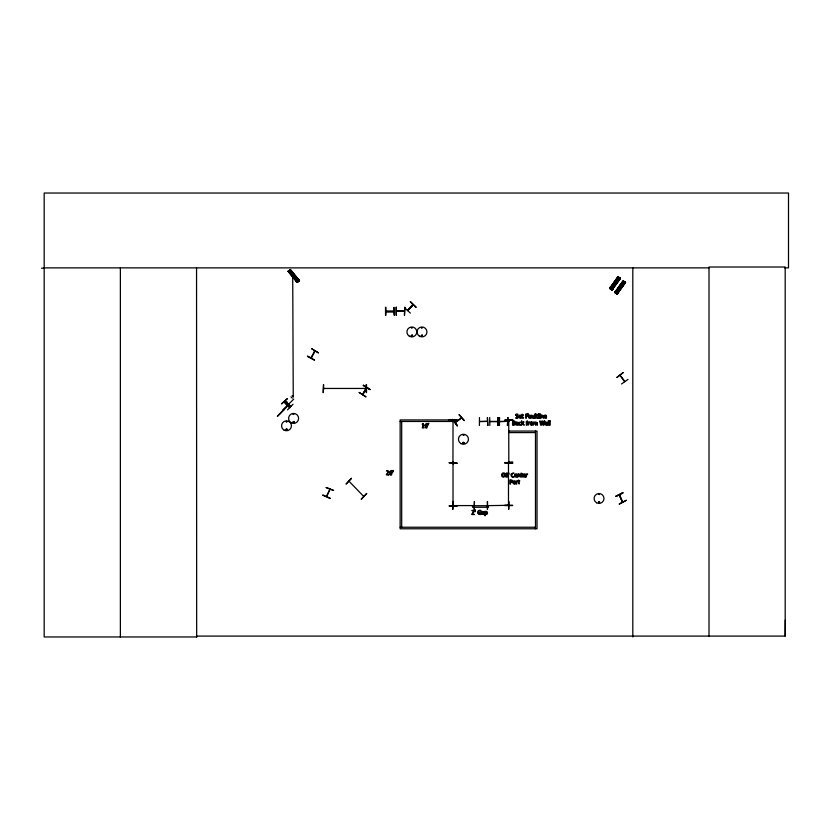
<?xml version="1.0" encoding="UTF-8"?>
<svg xmlns="http://www.w3.org/2000/svg" width="830" height="830" viewBox="0 0 830 830"><rect width="100%" height="100%" fill="white"/><g stroke="black" fill="none" stroke-linecap="round" stroke-linejoin="round"><path stroke-width="1.25" d="M784.62 267.872L788.5 267.872L788.5 193.037L44.177 193.037L44.177 636.963L196.669 636.963L196.565 636.091L785.19 636.091L785.305 620.041M461.449 417.947L455.39 422.636M619.284 494.939L622.427 501.922M619.865 495.406C618.713 493.352 623.32 503.592 622.521 501.206M314.363 351.692L315.078 351.152M362.523 394.395L363.156 393.939M452.931 420.426L453.377 420.976M452.962 462.009L452.952 462.684L453.035 419.928L400.143 419.928L400.143 528.783L537.02 528.783L537.02 431.061L509.039 431.061L509.039 432.596L535.475 432.596M453.336 463.939L452.983 463.327M452.921 504.982L453.035 505.283M509.122 420.976L508.759 420.26L508.759 421.142M508.676 462.559L508.8 463.576M286.921 421.796C286.08 420.115 286.07 423.259 286.879 421.578M287.024 429.65C286.07 427.709 285.842 430.998 286.91 429.743M287.19 429.691C285.157 426.838 286.62 432.503 287.004 429.006M293.156 414.284L293.965 414.077L293.249 414.481M293.073 421.972C294.349 424.057 293.82 420.063 293.187 422.346M411.089 335.642C414.274 333.338 411.493 337.893 411.348 336.15M421.557 327.819L422.366 327.601L421.713 328.099M421.225 335.642C423.487 333.577 421.993 337.623 421.37 335.994M421.453 335.642C422.875 333.857 422.242 337.571 421.536 335.517M462.704 442.764C464.364 445.337 463.96 441.041 462.943 442.452M463.825 435.242L463.026 435.024L463.887 435.138M598.503 502.192C599.924 500.573 599.281 503.81 598.575 502.316M599.457 494.483L598.658 494.151L599.374 494.566M453.004 461.926L453.284 462.725M452.962 504.982L453.014 505.698L453.014 463.306M508.717 420.426L508.832 462.86M508.479 462.86L508.832 463.41M508.717 462.009L509.07 462.559M624.897 381.551L620.093 375.326M311.686 357.315L310.991 357.886M408.246 309.881L407.613 310.534L413.174 304.807L407.675 310.596M412.904 304.558L407.665 310.493M366.445 388.326L366.497 387.527M366.715 387.849L362.741 394.572M311.001 357.699L314.674 351.049M349.015 481.224L363.467 496.184M287.927 404.345L287.305 403.722M487.884 505.636L508.707 505.314M411.483 327.601C412.427 328.825 411.815 326.657 411.805 328.016M412.323 335.911C411.981 333.65 410.674 337.188 412.313 335.766M599.654 502.555C598.098 499.328 598.866 505.211 599.54 501.694M322.777 495.261L330.039 498.467M326.2 487.615L333.619 490.457L326.242 487.521M326.74 496.454L329.967 489.254L326.47 496.309M324.509 388.72L323.627 388.45M366.103 388.731L365.221 388.731M307.629 356.049L314.539 359.95M315.12 351.08L311.312 357.938M318.388 352.885L311.644 348.704L318.45 352.792M385.95 311.157L393.887 311.157L393.814 311.717L385.929 311.717M393.721 311.074L393.088 311.426M403.546 311.281L404.262 311.364M479.47 421.381L487.397 421.381L479.543 421.661M489.825 421.381L497.751 421.381M499.515 421.381L507.452 421.381M362.565 394.333L366.414 387.61M362.814 394.624L366.808 387.703M407.426 310.285L408.173 309.943M612.094 290.085L609.78 288.415L618.049 276.722M609.78 288.425L618.163 276.805M610.04 288.612L618.412 276.981M610.081 288.643L618.558 277.085L610.309 288.809L609.614 288.311L617.997 276.681L620.477 278.465L612.042 290.044M610.361 288.85L618.734 277.22M611.357 289.546L619.73 277.915M611.534 289.68L619.875 278.029M611.668 289.774L620.062 278.164M611.762 289.846L620.197 278.257M611.928 289.961L620.332 278.351M614.74 292.409L623.071 280.748L625.384 282.418L617.126 294.111L614.688 292.368M614.854 292.492L623.237 280.862M615.02 292.606L623.392 280.986M615.103 292.668L623.538 281.08M615.269 292.793L623.672 281.183M615.383 292.876L623.818 281.287M616.431 293.613L624.803 281.982L625.561 282.522M616.586 293.727L624.949 282.086L616.7 293.81M616.835 293.903L625.135 282.221M617.001 294.027L625.364 282.387M617.178 294.142L625.55 282.522M366.103 388.45L365.387 388.772M365.304 388.461L366.02 388.45L323.71 388.45L324.426 388.378M365.999 388.762L365.304 388.731M386.033 311.157L386.79 311.489M297.721 281.007L297.98 281.38M410.445 301.591L416.152 307.1M407.478 310.223L412.811 304.61M410.383 313.128L404.584 307.723M366.684 493.539L361.216 499.276L366.642 493.497M287.388 398.576L281.505 403.92L287.429 398.618M285.51 403.494L286.9 402.104M285.665 403.65L287.056 402.26M286.807 404.231L287.429 403.598M287.035 404.459L287.657 403.837M287.19 404.615L287.813 403.992M287.875 404.283L287.305 404.729M287.429 404.853L288.052 404.231M282.771 410.072L293.758 399.085M287.771 405.32L288.632 405.092L288.052 405.6M288.373 404.833L279.378 414.222M288.57 405.03L277.365 416.38L284.42 409.2M293.032 404.231L287.502 409.916M453.284 462.642L453.315 461.957M508.79 505.076L508.79 504.277M288.031 271.41L290.386 269.46L299.485 280.53L297.13 282.48L288.083 271.369M289.11 272.406L291.154 270.725M289.732 273.153L291.776 271.472M290.656 274.274L292.7 272.593M291.475 275.28L293.519 273.599M292.399 276.4L294.443 274.72M296.351 281.214L298.395 279.534M296.279 281.816L298.997 279.575L296.341 281.899M464.24 420.52L459 414.554L464.209 420.551M293.955 422.729C294.256 419.181 291.901 424.607 294.287 421.931M287.004 430.013L286.319 430.199M628.02 379.414L621.535 383.968M292.71 274.46C291.434 276.442 295.044 274.803 292.71 274.46L293.249 396.615M615.767 496.371L622.957 493.02M363.758 496.402L363.716 495.935M393.835 311.489L386.033 311.426M497.71 421.713L489.908 421.661M508.697 501.486L508.717 509.413L508.749 501.486M487.48 509.413L487.459 501.486L487.428 509.413M366.518 384.622L366.528 392.559M323.212 392.559L323.555 384.622L323.254 392.559M457.112 419.793L449.175 419.876M449.186 420.167L457.112 420.125M512.857 420.125L504.931 420.281M504.931 419.876L512.857 419.824M449.175 462.808L457.112 463.202M457.123 463.14L449.186 462.756M504.931 462.808L512.867 463.14L504.931 462.756M449.186 505.719L457.112 505.781M504.692 505.294L512.618 505.252M504.692 505.595L512.618 505.574M449.186 506.124L457.123 506.072M41.5 268.183L44.177 268.173M44.177 267.872L709.007 267.872M385.514 307.328L385.545 315.255M396.055 307.173L396.097 315.11M404.449 311.281L396.605 311.312M396.47 311.364L404.449 311.364M385.929 311.634L393.908 311.603M404.428 315.11L404.874 307.173L404.48 315.11M394.323 315.255L393.887 307.328L394.292 315.255M479.47 417.552L479.408 425.489M487.397 417.552L487.801 425.489M400.143 421.474L453.035 421.474M499.494 421.744L507.338 421.35M487.843 425.489L487.449 417.552M489.825 425.489L489.71 417.552M499.079 425.489L499.515 417.552L499.11 425.489M517.982 481.379C518.449 484.751 520.234 484.886 518.875 481.379L519.85 480.944L518.345 480.041C518.74 482.012 515.389 481.151 516.758 484.087L516.229 484.087L516.229 480.944L517.899 480.954M453.024 505.584L474.179 505.584M400.143 527.237L535.475 527.237M624.565 381.675L620.052 375.253M531.698 421.982L531.086 421.982A1.255 1.255 0 0 0 530.37 422.387L530.194 424.587L531.698 425.251A1.245 1.245 0 0 0 532.414 424.846L532.414 422.387M397.3 311.001L396.605 310.98L404.262 310.97M322.912 494.96L330.153 498.197M611.399 288.716L611.119 289.172M509.06 420.364L509.039 421.132L509.122 420.416M307.442 356.402L314.404 360.199M363.229 385.525L370.097 389.488M617.312 277.988L619.46 279.534M622.386 282.044L624.534 283.59M616.742 278.766L618.889 280.322M621.815 282.833L623.963 284.379M615.891 279.949L618.039 281.495M620.965 284.016L623.112 285.562M615.134 280.997L617.281 282.542M620.207 285.053L622.355 286.609M614.283 282.179L616.431 283.725M619.356 286.236L621.504 287.782M610.631 287.232L612.779 288.788M610.04 287.315L612.903 289.38M615.715 291.299L617.852 292.845M609.977 287.398L612.831 289.463M616.192 293.239L616.171 292.627M508.489 463.462L508.479 462.715L508.489 505.055M410.217 301.83L415.944 307.318M292.191 395.557L293.602 396.968M290.946 396.802L292.347 398.213M285.24 400.797L290.853 406.41M284.97 401.066L290.625 406.638M283.995 402.042L289.608 407.655M290.23 269.594L299.319 280.665M290.075 269.709L299.163 280.789M289.992 269.781L299.039 280.903M289.826 269.916L298.904 281.007M289.68 270.041L298.81 281.08M298.613 281.245L297.991 281.754M288.705 270.86L297.846 281.889M288.612 270.933L297.669 282.044M288.425 271.078L297.534 282.148L288.3 271.182M288.176 271.296L297.285 282.356M461.532 417.895L455.12 422.46M452.672 419.513L457.569 425.759M463.918 442.691C461.791 441.851 464.198 444.756 463.783 442.629M619.19 494.856L622.51 502.119M508.437 505.003L508.51 504.36M453.325 463.389L453.294 464.022M508.759 461.926L508.8 463.493M366.186 384.622L366.238 392.559M785.19 636.091L785.19 267.011L709.007 267.011L709.007 636.091M632.813 267.872L632.813 636.963M535.475 431.061L535.475 528.783M499.411 417.552L499.463 425.489M497.813 417.552L497.865 425.489M401.689 421.474L401.689 527.237M396.387 307.173L396.387 315.11M385.846 307.328L385.846 315.255M196.554 267.872L196.669 636.963M120.371 267.872L120.371 636.963M531.542 421.982A1.255 1.255 0 0 1 532.258 422.397M389.519 472.26C391.511 481.711 394.136 465.329 389.519 472.26M424.908 425.178C426.911 434.64 429.525 418.258 424.908 425.178M390.1 472.052C390.328 478.796 392.974 468.618 390.1 472.052M425.489 424.97C425.717 431.725 428.363 421.547 425.489 424.97M504.754 475.03C501.994 480.695 502.015 469.355 504.754 475.03M519.31 423.352C519.061 425.427 523.025 424.607 519.621 425.157A1.214 1.214 0 0 1 518.978 424.628L519.155 422.397L521.147 422.211L519.31 423.352M487.48 512.867C487.916 515.223 484.513 513.77 485.374 515.679L484.845 515.679L484.845 511.384L486.816 511.405L487.48 512.867M478.381 512.048C477.551 513.812 481.11 515.274 480.612 512.909L479.636 512.421L481.161 512.421C482.24 516.54 475.829 514.04 478.09 511.145A1.722 1.722 0 0 1 478.952 510.409L479.771 510.253A2.687 2.687 0 0 1 480.861 510.492C482.126 512.11 478.163 509.527 478.381 512.048M505.978 473.608L505.958 477.126L506.487 477.126L506.487 474.428L507.794 474.428L507.794 477.126L508.323 477.126L508.323 474.428L509.184 473.982C508.157 473.961 509.693 471.367 507.794 473.878C505.397 474.646 508.624 471.264 505.978 473.608M511.778 474.656C511.342 476.047 512.95 477.447 514.133 476.337C515.108 476.825 512.318 477.852 511.705 476.659C508.23 472.322 517.412 473.235 512.795 473.359A1.193 1.193 0 0 0 512.131 473.774L511.778 474.656M515.689 482.51L515.306 483.734A1.245 1.245 0 0 1 514.59 484.139L513.096 483.485L513.272 481.286A1.255 1.255 0 0 1 513.988 480.881L514.59 480.881A1.235 1.235 0 0 1 515.306 481.286L515.689 482.51M526.365 421.671L526.355 425.188L526.884 425.188L526.884 422.48L527.735 422.045C526.386 422.096 528.71 419.555 526.365 421.671M501.662 474.542C500.791 478.661 507.192 477.219 505.045 473.723A1.608 1.608 0 0 0 504.246 472.996L502.399 473.173L501.662 474.542M514.642 475.206L515.264 476.96L517.277 476.939L515.171 475.87L517.329 475.611L516.8 474.086L515.482 474.013L514.642 475.206M518.812 416.307L519.424 418.061L521.437 418.04L519.341 416.971L521.499 416.712L520.97 415.197L519.653 415.114L518.812 416.307M522.817 475.206L523.44 476.96L525.452 476.939L523.346 475.87L525.504 475.611L524.975 474.086L523.657 474.013L522.817 475.206M543.909 416.307L544.532 418.061L546.545 418.04L544.439 416.971L546.597 416.712L546.067 415.197L544.75 415.114L543.909 416.307M393.337 470.496L392.829 472.125L392.704 470.496L393.337 470.496M428.726 423.425L428.218 425.053L428.104 423.425L428.726 423.425M475.486 510.149L474.988 511.778L474.864 510.149L475.486 510.149M514.849 423.923L513.137 424.711L513.137 423.165L514.849 423.923M512.618 481.161L512.017 482.272L510.523 482.521L510.523 484.087L509.973 484.087L509.973 479.896L511.903 480.041L512.618 481.161M515.679 414.917C517.142 417.417 519.456 417.283 515.627 417.978C518.325 419.69 519.632 415.519 516.374 415.529C516.488 413.963 520.192 414.647 516.509 414.046A1.338 1.338 0 0 0 515.876 414.492L515.679 414.917M515.43 423.902L514.745 425.002L512.587 425.188L512.587 420.997C516.084 420.156 514.372 422.657 515.43 423.902M513.48 481.981C513.874 486.847 516.478 479.46 513.48 481.981M530.588 423.082C530.972 427.958 533.576 420.561 530.588 423.082M486.93 512.93C487.096 514.87 484.108 514.144 485.374 512.152L486.536 511.871L486.93 512.93M481.628 513.314L481.597 513.614A1.079 1.079 0 0 0 481.763 514.185L484.098 514.527L483.911 511.685L481.857 511.446L483.568 512.452L481.628 513.314M515.752 423.974L515.721 424.275A1.079 1.079 0 0 0 515.887 424.846L518.221 425.188L518.034 422.346L515.98 422.107L517.692 423.113L515.752 423.974M528.586 417.013L528.554 417.314A1.079 1.079 0 0 0 528.72 417.895L531.055 418.227L530.858 415.394L528.803 415.156L530.526 416.162L528.586 417.013M544.988 423.974L544.957 424.275A1.079 1.079 0 0 0 545.123 424.846L547.458 425.188L547.271 422.346L545.217 422.107L546.928 423.113L544.988 423.974M388.834 471.751L386.956 474.397L389.011 474.874L386.427 474.874L386.427 474.283C389.291 472.571 387.755 471.004 386.51 470.849L388.108 470.672L388.834 471.751M474.148 511.405L472.26 514.04L474.314 514.527L471.731 514.527L473.567 511.425L471.814 510.502L473.411 510.326L474.148 511.405M482.178 513.365L482.977 514.102L483.568 512.878L482.178 513.365M516.302 424.026L517.1 424.763L517.692 423.539L516.302 424.026M512.037 481.172L510.523 482.043L510.523 480.373L512.037 481.172M529.135 417.075L529.934 417.801L530.526 416.587L529.135 417.075M545.538 424.026L546.337 424.763L546.928 423.539L545.538 424.026M514.652 422.024L513.137 422.698L513.137 421.474L514.652 422.024M519.404 415.955C521.396 417.884 521.033 414.16 519.404 415.955M515.233 474.853C517.225 476.783 516.862 473.048 515.233 474.853M523.408 474.853C525.4 476.783 525.037 473.048 523.408 474.853M544.501 415.955C546.493 417.884 546.13 414.16 544.501 415.955M615.227 282.148C615.725 284.462 617.126 280.748 615.227 282.148M620.301 286.215C620.799 288.518 622.199 284.815 620.301 286.215M544.169 420.997L543.339 424.514L542.488 420.997L541.917 420.997L541.087 424.483L540.237 420.997L539.666 420.997L540.745 425.188L541.357 425.188L542.187 421.713L543.038 425.188L543.671 425.188L544.719 420.997L544.169 420.997M423.01 423.601L422.148 424.182L422.906 424.566L422.906 427.377L422.148 427.803L424.192 427.803L423.445 427.377L423.01 423.601M359.214 392.486L365.874 396.802L359.214 392.486M363.395 385.234L370.045 389.581L363.395 385.234M523.398 422.045L522.153 423.373L521.624 420.81L521.624 425.188L522.361 423.674L524.228 425.188L522.765 423.362L524.052 422.045L523.398 422.045M351.484 478.339L346.037 484.108L351.474 478.329M535.786 422.263L533.337 422.045L533.337 425.188L534.593 422.46L535.651 425.188C534.364 421.785 538.348 421.754 536.906 425.188L537.435 425.188L537.363 422.584L535.786 422.263M528.855 422.792L528.129 425.188L528.129 422.045L529.799 422.055L528.855 422.792M526.77 474.739L526.044 477.126L526.044 473.982L527.704 474.003L526.77 474.739M541.648 415.249L540.89 415.083L540.89 418.227L541.419 415.882L542.229 415.498L543.36 418.227L543.214 415.477L541.648 415.249M518.636 474.148L517.868 473.982L517.868 477.126L518.397 474.781L519.217 474.397L520.337 477.126L520.192 474.376L518.636 474.148M533.711 417.884L531.937 417.874L531.771 415.083L532.902 417.812L533.711 417.438L534.24 415.083L534.24 418.227L533.711 417.884M452.755 419.451L457.309 425.966L452.744 419.461M623.257 372.525L616.991 377.401L623.257 372.525M622.811 492.719L615.787 496.423L622.811 492.719M626.297 500.334L619.273 504.038L626.297 500.334M523.543 417.729L522.672 417.635L522.599 415.529L523.574 415.083L522.07 414.18C521.468 414.948 521.863 419.638 523.574 417.729M537.83 417.729L536.958 417.635L536.886 415.529L537.861 415.083L536.356 414.18C535.755 414.948 536.149 419.638 537.861 417.729M522.589 476.627L521.717 476.524L521.645 474.428L522.62 473.982L521.115 473.079C520.514 473.847 520.908 478.537 522.62 476.627M452.973 501.486L452.775 509.423L452.973 501.486M474.428 501.476L474.231 509.413L474.428 501.476M512.618 462.258L504.682 462.715L512.618 462.227M535.547 413.848L535.018 413.848L535.018 418.227L535.547 418.227L535.547 413.848M538.795 413.848L538.265 413.848L538.265 418.227L538.795 418.227L538.795 413.848M540.143 414.014L539.542 414.564L540.143 414.014M528.316 414.035L525.805 414.035L525.805 418.227L526.365 418.227L526.365 416.214L528.233 416.214L526.365 415.716L526.365 414.533L528.316 414.035M540.112 415.083L539.583 415.083L539.583 418.227L540.112 418.227L540.112 415.083M498.197 417.552L497.751 425.489L498.156 417.552M507.887 417.552L507.452 425.489L507.887 417.552M548.744 420.81L548.215 420.81L548.215 425.188L548.744 425.188L548.744 420.81M550.062 420.81L549.533 420.81L549.533 425.188L550.062 425.188L550.062 420.81M488.393 505.709L472.529 505.709L472.529 507.255L488.393 507.255L488.393 505.709M617.976 293.436L615.113 291.372L617.914 293.53M289.909 407.354L284.306 401.73L289.877 407.385M409.377 336.223A4.959 4.959 0 0 0 416.816 331.938A4.959 4.959 0 0 0 409.377 327.643A4.959 4.959 0 0 0 409.377 336.223M419.513 336.223A4.959 4.959 0 0 0 426.952 331.938A4.959 4.959 0 0 0 419.513 327.643A4.959 4.959 0 0 0 419.513 336.223M291.081 422.75A5.022 5.022 0 0 0 298.613 418.403A5.022 5.022 0 0 0 291.081 414.066A5.022 5.022 0 0 0 291.081 422.75M284.026 430.085A4.949 4.949 0 0 0 291.455 425.8A4.949 4.949 0 0 0 284.026 421.516A4.949 4.949 0 0 0 284.026 430.085M596.562 502.773A4.949 4.949 0 0 0 603.981 498.488A4.949 4.949 0 0 0 596.562 494.203A4.949 4.949 0 0 0 596.562 502.773M460.94 443.594A5.022 5.022 0 0 0 468.462 439.257A5.022 5.022 0 0 0 460.94 434.91A5.022 5.022 0 0 0 460.94 443.594"/></g></svg>
